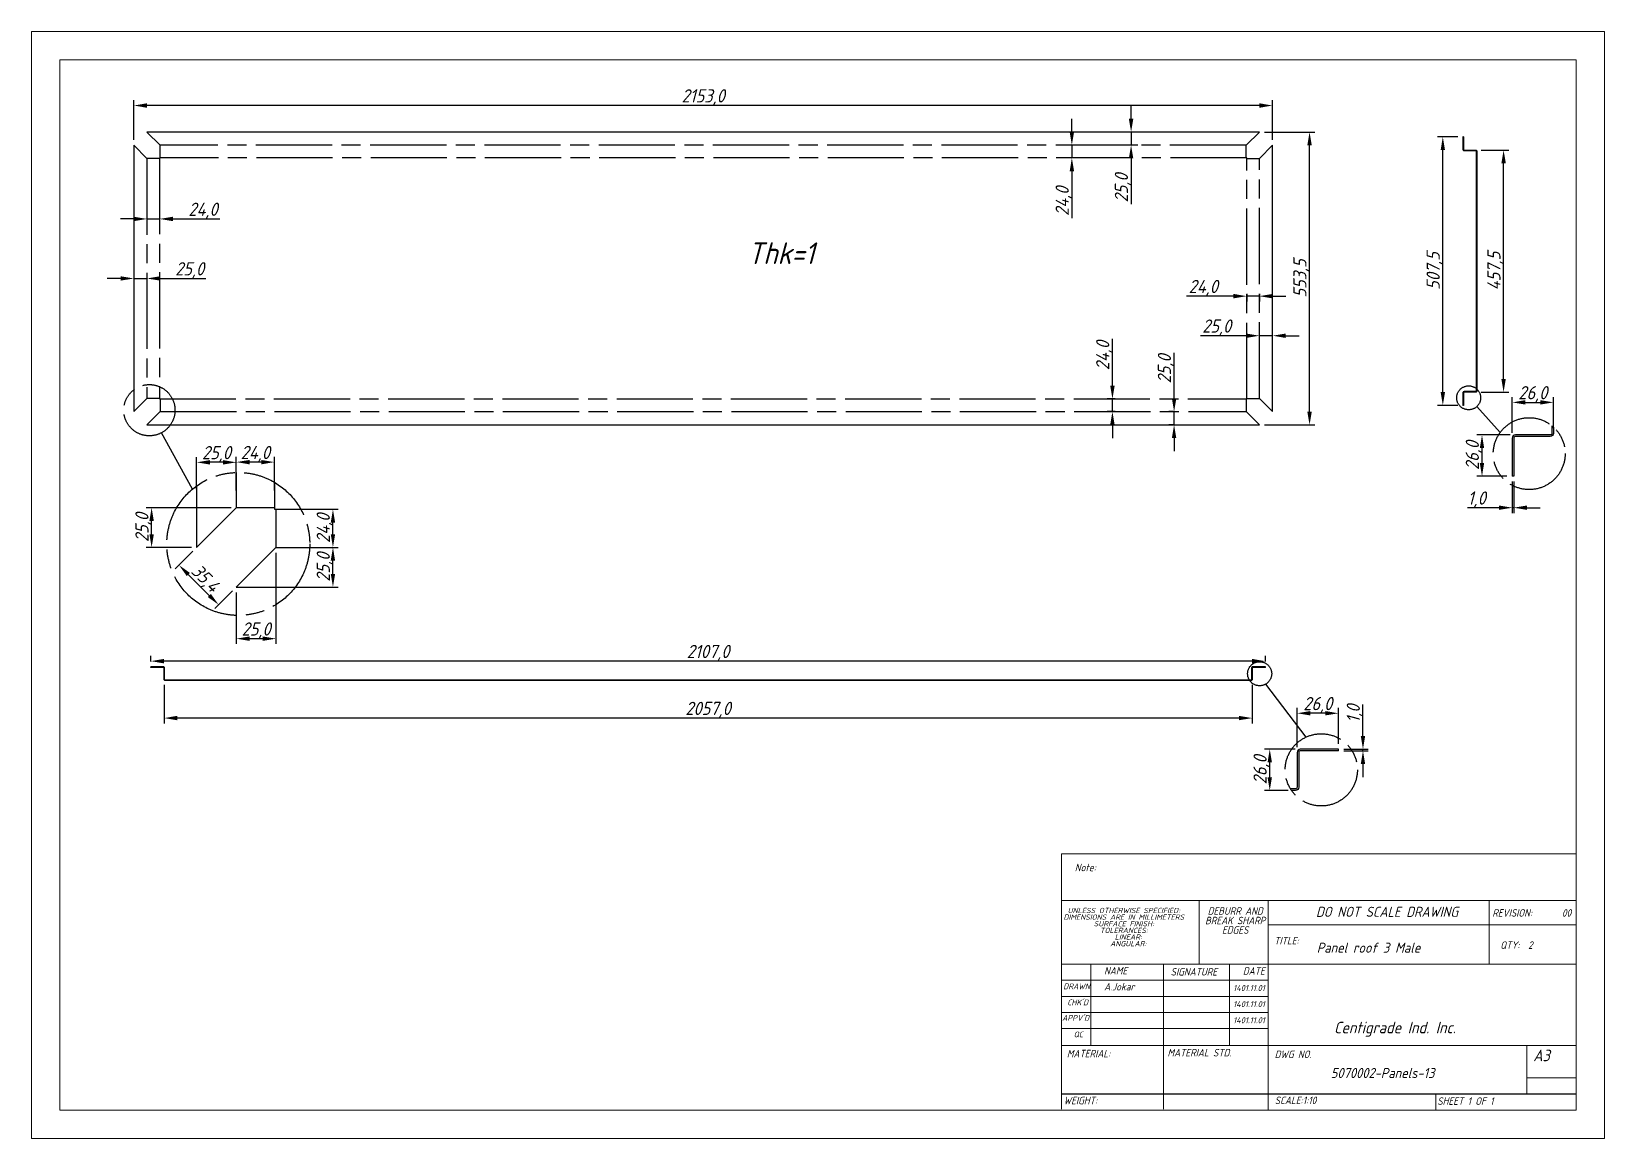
# Model space of a CAD drawing. Header units: inches. Extents: x 18597 to 101525, y -10106 to 51.
# Drawn here: x 57387 to 60361, y -2449 to -357 of the extents above; entities that cross this region are included whole.
import ezdxf

# ---------------------------------------------------------------- set-up
doc = ezdxf.new("R2010")
doc.units = ezdxf.units.IN
doc.header["$LTSCALE"] = 6
doc.header["$MEASUREMENT"] = 0
doc.linetypes.add('ACAD_ISO08W100', pattern=[36, 24, -3, 6, -3])
doc.linetypes.add('SLD-Solid', pattern=[0])
doc.styles.add('GENISO', font='geniso.shx', dxfattribs={"oblique": 15})
doc.dimstyles.new('Scale', dxfattribs={"dimscale": 10, "dimtxt": 2.5, "dimasz": 2.5, "dimexe": 1, "dimexo": 1, "dimgap": 0.1, "dimtad": 1, "dimdec": 1, "dimzin": 0, "dimtxsty": 'GENISO', "dimcen": 2.5, "dimclrd": 1, "dimclre": 1, "dimclrt": 256, "dimadec": 0, "dimazin": 0, "dimtfac": 1, "dimtdec": 1, "dimtmove": 0, "dimatfit": 3, "dimfxl": 1, "dimtzin": 0, "dimlwd": -1, "dimlwe": -1, "dimarcsym": 0})
doc.dimstyles.new('Scale 3', dxfattribs={"dimscale": 10, "dimtxt": 2.5, "dimasz": 2.5, "dimexe": 1, "dimexo": 1, "dimgap": 0.1, "dimtad": 1, "dimdec": 1, "dimlfac": 0.333333, "dimzin": 0, "dimtxsty": 'GENISO', "dimcen": 2.5, "dimclrd": 1, "dimclre": 1, "dimclrt": 256, "dimadec": 0, "dimazin": 0, "dimtfac": 1, "dimtdec": 1, "dimtmove": 0, "dimatfit": 3, "dimfxl": 1, "dimtzin": 0, "dimlwd": -1, "dimlwe": -1, "dimarcsym": 0})

# ---------------------------------------------------------------- blocks, each defined once
blk = doc.blocks.new('*D227')
at = {"color": 1, "transparency": 16777216}
for p, q in [((60182, -1119.3), (60118.9, -1119.3)), ((60128.9, -1172.3), (60128.9, -1144.3)), ((60176, -1197.3), (60118.9, -1197.3))]:
    blk.add_line(p, q, dxfattribs=at)
for points in [[(60124.7, -1144.3), (60133, -1144.3), (60128.9, -1119.3)], [(60124.7, -1172.3), (60133, -1172.3), (60128.9, -1197.3)]]:
    blk.add_solid(points, dxfattribs=at)
at = {"layer": 'Defpoints', "color": 0, "transparency": 16777216}
for p in [(60128.9, -1119.3), (60192, -1119.3), (60186, -1197.3)]:
    blk.add_point(p, dxfattribs=at)
at = {"transparency": 16777216, "insert": (60113.5, -1158.3), "char_height": 25, "attachment_point": 5, "rotation": 90, "style": 'GENISO'}
blk.add_mtext('26,0', dxfattribs=at)
blk = doc.blocks.new('*D228')
at = {"color": 1, "transparency": 16777216}
for p, q in [((60186, -1115.3), (60186, -1047.8)), ((60211, -1057.8), (60239, -1057.8)), ((60264, -1106.3), (60264, -1047.8))]:
    blk.add_line(p, q, dxfattribs=at)
for points in [[(60211, -1053.6), (60211, -1061.9), (60186, -1057.8)], [(60239, -1053.6), (60239, -1061.9), (60264, -1057.8)]]:
    blk.add_solid(points, dxfattribs=at)
at = {"layer": 'Defpoints', "color": 0, "transparency": 16777216}
for p in [(60264, -1057.8), (60186, -1125.3), (60264, -1116.3)]:
    blk.add_point(p, dxfattribs=at)
at = {"transparency": 16777216, "insert": (60225, -1042.4), "char_height": 25, "attachment_point": 5, "style": 'GENISO'}
blk.add_mtext('26,0', dxfattribs=at)
blk = doc.blocks.new('*D229')
at = {"color": 1, "transparency": 16777216}
for p, q in [((60186, -1207.3), (60186, -1266.9)), ((60189, -1207.3), (60189, -1266.9)), ((60161, -1256.9), (60101.7, -1256.9)), ((60189, -1256.9), (60186, -1256.9)), ((60214, -1256.9), (60239, -1256.9))]:
    blk.add_line(p, q, dxfattribs=at)
for points in [[(60161, -1252.7), (60161, -1261), (60186, -1256.9)], [(60214, -1252.7), (60214, -1261), (60189, -1256.9)]]:
    blk.add_solid(points, dxfattribs=at)
at = {"layer": 'Defpoints', "color": 0, "transparency": 16777216}
for p in [(60186, -1197.3), (60189, -1197.3), (60186, -1256.9)]:
    blk.add_point(p, dxfattribs=at)
at = {"transparency": 16777216, "insert": (60118.9, -1241.5), "char_height": 25, "attachment_point": 5, "style": 'GENISO'}
blk.add_mtext('1,0', dxfattribs=at)
blk = doc.blocks.new('*D230')
at = {"color": 1, "transparency": 16777216}
for p, q in [((59779.4, -1709.4), (59779.4, -1635.4)), ((59857.4, -1703.4), (59857.4, -1635.4)), ((59832.4, -1645.4), (59804.4, -1645.4))]:
    blk.add_line(p, q, dxfattribs=at)
for points in [[(59804.4, -1641.2), (59804.4, -1649.5), (59779.4, -1645.4)], [(59832.4, -1641.2), (59832.4, -1649.5), (59857.4, -1645.4)]]:
    blk.add_solid(points, dxfattribs=at)
at = {"layer": 'Defpoints', "color": 0, "transparency": 16777216}
for p in [(59779.4, -1645.4), (59779.4, -1719.4), (59857.4, -1713.4)]:
    blk.add_point(p, dxfattribs=at)
at = {"transparency": 16777216, "insert": (59818.4, -1630), "char_height": 25, "attachment_point": 5, "style": 'GENISO'}
blk.add_mtext('26,0', dxfattribs=at)
blk = doc.blocks.new('*D231')
at = {"color": 1, "transparency": 16777216}
for p, q in [((59775.4, -1713.4), (59717.6, -1713.4)), ((59727.6, -1766.4), (59727.6, -1738.4)), ((59762.7, -1791.4), (59717.6, -1791.4))]:
    blk.add_line(p, q, dxfattribs=at)
for points in [[(59723.5, -1738.4), (59731.8, -1738.4), (59727.6, -1713.4)], [(59723.5, -1766.4), (59731.8, -1766.4), (59727.6, -1791.4)]]:
    blk.add_solid(points, dxfattribs=at)
at = {"layer": 'Defpoints', "color": 0, "transparency": 16777216}
for p in [(59727.6, -1713.4), (59785.4, -1713.4), (59772.7, -1791.4)]:
    blk.add_point(p, dxfattribs=at)
at = {"transparency": 16777216, "insert": (59712.3, -1752.4), "char_height": 25, "attachment_point": 5, "rotation": 90, "style": 'GENISO'}
blk.add_mtext('26,0', dxfattribs=at)
blk = doc.blocks.new('*D232')
at = {"color": 1, "transparency": 16777216}
for p, q in [((59903.9, -1688.4), (59903.9, -1629.1)), ((59867.4, -1713.4), (59913.9, -1713.4)), ((59867.4, -1716.4), (59913.9, -1716.4)), ((59903.9, -1716.4), (59903.9, -1713.4)), ((59903.9, -1741.4), (59903.9, -1766.4))]:
    blk.add_line(p, q, dxfattribs=at)
for points in [[(59899.7, -1688.4), (59908, -1688.4), (59903.9, -1713.4)], [(59899.7, -1741.4), (59908, -1741.4), (59903.9, -1716.4)]]:
    blk.add_solid(points, dxfattribs=at)
at = {"layer": 'Defpoints', "color": 0, "transparency": 16777216}
for p in [(59857.4, -1713.4), (59857.4, -1716.4), (59903.9, -1713.4)]:
    blk.add_point(p, dxfattribs=at)
at = {"transparency": 16777216, "insert": (59888.5, -1646.2), "char_height": 25, "attachment_point": 5, "rotation": 90, "style": 'GENISO'}
blk.add_mtext('1,0', dxfattribs=at)
blk = doc.blocks.new('*D233')
at = {"color": 1, "transparency": 16777216}
for p, q in [((57637.3, -1591.6), (57637.3, -1664.5)), ((59694.3, -1591.6), (59694.3, -1664.5)), ((59669.3, -1654.5), (57662.3, -1654.5))]:
    blk.add_line(p, q, dxfattribs=at)
for points in [[(57662.3, -1650.3), (57662.3, -1658.6), (57637.3, -1654.5)], [(59669.3, -1650.3), (59669.3, -1658.6), (59694.3, -1654.5)]]:
    blk.add_solid(points, dxfattribs=at)
at = {"layer": 'Defpoints', "color": 0, "transparency": 16777216}
for p in [(57637.3, -1581.6), (59694.3, -1581.6), (57637.3, -1654.5)]:
    blk.add_point(p, dxfattribs=at)
at = {"transparency": 16777216, "insert": (58665.8, -1639.1), "char_height": 25, "attachment_point": 5, "style": 'GENISO'}
blk.add_mtext('2057,0', dxfattribs=at)
blk = doc.blocks.new('*D234')
at = {"color": 1, "transparency": 16777216}
for p, q in [((60127, -580.9), (60179.7, -580.9)), ((60169.7, -1013.4), (60169.7, -605.9)), ((60127, -1038.4), (60179.7, -1038.4))]:
    blk.add_line(p, q, dxfattribs=at)
for points in [[(60165.5, -605.9), (60173.9, -605.9), (60169.7, -580.9)], [(60165.5, -1013.4), (60173.9, -1013.4), (60169.7, -1038.4)]]:
    blk.add_solid(points, dxfattribs=at)
at = {"layer": 'Defpoints', "color": 0, "transparency": 16777216}
for p in [(60117, -580.9), (60169.7, -580.9), (60117, -1038.4)]:
    blk.add_point(p, dxfattribs=at)
at = {"transparency": 16777216, "insert": (60154.3, -809.6), "char_height": 25, "attachment_point": 5, "rotation": 90, "style": 'GENISO'}
blk.add_mtext('457,5', dxfattribs=at)
blk = doc.blocks.new('*D235')
at = {"color": 1, "transparency": 16777216}
for p, q in [((60083, -555.9), (60044.8, -555.9)), ((60054.8, -1038.4), (60054.8, -580.9)), ((60083, -1063.4), (60044.8, -1063.4))]:
    blk.add_line(p, q, dxfattribs=at)
for points in [[(60050.7, -580.9), (60059, -580.9), (60054.8, -555.9)], [(60050.7, -1038.4), (60059, -1038.4), (60054.8, -1063.4)]]:
    blk.add_solid(points, dxfattribs=at)
at = {"layer": 'Defpoints', "color": 0, "transparency": 16777216}
for p in [(60054.8, -555.9), (60093, -555.9), (60093, -1063.4)]:
    blk.add_point(p, dxfattribs=at)
at = {"transparency": 16777216, "insert": (60039.5, -809.6), "char_height": 25, "attachment_point": 5, "rotation": 90, "style": 'GENISO'}
blk.add_mtext('507,5', dxfattribs=at)
blk = doc.blocks.new('*D236')
at = {"color": 1, "transparency": 16777216}
for p, q in [((57612.3, -1547.6), (57612.3, -1536.9)), ((59719.3, -1547.6), (59719.3, -1536.9)), ((59694.3, -1546.9), (57637.3, -1546.9))]:
    blk.add_line(p, q, dxfattribs=at)
for points in [[(57637.3, -1542.7), (57637.3, -1551.1), (57612.3, -1546.9)], [(59694.3, -1542.7), (59694.3, -1551.1), (59719.3, -1546.9)]]:
    blk.add_solid(points, dxfattribs=at)
at = {"layer": 'Defpoints', "color": 0, "transparency": 16777216}
for p in [(57612.3, -1546.9), (57612.3, -1557.6), (59719.3, -1557.6)]:
    blk.add_point(p, dxfattribs=at)
at = {"transparency": 16777216, "insert": (58665.8, -1531.5), "char_height": 25, "attachment_point": 5, "style": 'GENISO'}
blk.add_mtext('2107,0', dxfattribs=at)
blk = doc.blocks.new('*D242')
at = {"color": 1, "transparency": 16777216}
for p, q in [((57890.7, -1331.9), (57966.6, -1331.9)), ((57956.6, -1381.9), (57956.6, -1356.9)), ((57886.2, -1406.9), (57966.6, -1406.9))]:
    blk.add_line(p, q, dxfattribs=at)
for points in [[(57952.4, -1356.9), (57960.7, -1356.9), (57956.6, -1331.9)], [(57952.4, -1381.9), (57960.7, -1381.9), (57956.6, -1406.9)]]:
    blk.add_solid(points, dxfattribs=at)
at = {"layer": 'Defpoints', "color": 0, "transparency": 16777216}
for p in [(57880.7, -1331.9), (57956.6, -1331.9), (57876.2, -1406.9)]:
    blk.add_point(p, dxfattribs=at)
at = {"transparency": 16777216, "insert": (57941.2, -1369.4), "char_height": 25, "attachment_point": 5, "rotation": 90, "style": 'GENISO'}
blk.add_mtext('25,0', dxfattribs=at)
blk = doc.blocks.new('*D243')
at = {"color": 1, "transparency": 16777216}
for p, q in [((57698.9, -1222.1), (57698.9, -1161.1)), ((57748.9, -1171.1), (57723.9, -1171.1)), ((57773.9, -1180.4), (57773.9, -1161.1))]:
    blk.add_line(p, q, dxfattribs=at)
for points in [[(57723.9, -1166.9), (57723.9, -1175.3), (57698.9, -1171.1)], [(57748.9, -1166.9), (57748.9, -1175.3), (57773.9, -1171.1)]]:
    blk.add_solid(points, dxfattribs=at)
at = {"layer": 'Defpoints', "color": 0, "transparency": 16777216}
for p in [(57698.9, -1171.1), (57773.9, -1190.4), (57698.9, -1232.1)]:
    blk.add_point(p, dxfattribs=at)
at = {"transparency": 16777216, "insert": (57736.4, -1155.7), "char_height": 25, "attachment_point": 5, "style": 'GENISO'}
blk.add_mtext('25,0', dxfattribs=at)
blk = doc.blocks.new('*D244')
at = {"color": 1, "transparency": 16777216}
for p, q in [((57773.9, -1224.4), (57773.9, -1160.7)), ((57820.9, -1170.7), (57798.9, -1170.7)), ((57845.9, -1224.4), (57845.9, -1160.7))]:
    blk.add_line(p, q, dxfattribs=at)
for points in [[(57798.9, -1166.6), (57798.9, -1174.9), (57773.9, -1170.7)], [(57820.9, -1166.6), (57820.9, -1174.9), (57845.9, -1170.7)]]:
    blk.add_solid(points, dxfattribs=at)
at = {"layer": 'Defpoints', "color": 0, "transparency": 16777216}
for p in [(57773.9, -1170.7), (57773.9, -1234.4), (57845.9, -1234.4)]:
    blk.add_point(p, dxfattribs=at)
at = {"transparency": 16777216, "insert": (57809.9, -1155.4), "char_height": 25, "attachment_point": 5, "style": 'GENISO'}
blk.add_mtext('24,0', dxfattribs=at)
blk = doc.blocks.new('*D245')
at = {"color": 1, "transparency": 16777216}
for p, q in [((57878.1, -1259.9), (57966.6, -1259.9)), ((57956.6, -1306.9), (57956.6, -1284.9)), ((57878.1, -1331.9), (57966.6, -1331.9))]:
    blk.add_line(p, q, dxfattribs=at)
for points in [[(57952.4, -1284.9), (57960.7, -1284.9), (57956.6, -1259.9)], [(57952.4, -1306.9), (57960.7, -1306.9), (57956.6, -1331.9)]]:
    blk.add_solid(points, dxfattribs=at)
at = {"layer": 'Defpoints', "color": 0, "transparency": 16777216}
for p in [(57868.1, -1259.9), (57956.6, -1259.9), (57868.1, -1331.9)]:
    blk.add_point(p, dxfattribs=at)
at = {"transparency": 16777216, "insert": (57941.2, -1295.9), "char_height": 25, "attachment_point": 5, "rotation": 90, "style": 'GENISO'}
blk.add_mtext('24,0', dxfattribs=at)
blk = doc.blocks.new('*D246')
at = {"color": 1, "transparency": 16777216}
for p, q in [((57691.8, -1339), (57658.4, -1372.4)), ((57722.8, -1422.7), (57683.1, -1383)), ((57766.8, -1414), (57733.4, -1447.4))]:
    blk.add_line(p, q, dxfattribs=at)
for points in [[(57686.1, -1380.1), (57680.2, -1386), (57665.5, -1365.3)], [(57725.7, -1419.7), (57719.8, -1425.6), (57740.5, -1440.3)]]:
    blk.add_solid(points, dxfattribs=at)
at = {"layer": 'Defpoints', "color": 0, "transparency": 16777216}
for p in [(57698.9, -1331.9), (57665.5, -1365.3), (57773.9, -1406.9)]:
    blk.add_point(p, dxfattribs=at)
at = {"transparency": 16777216, "insert": (57713.8, -1392), "char_height": 25, "attachment_point": 5, "rotation": 315, "style": 'GENISO'}
blk.add_mtext('35,4', dxfattribs=at)
blk = doc.blocks.new('*D247')
at = {"color": 1, "transparency": 16777216}
for p, q in [((57763.9, -1256.9), (57603.8, -1256.9)), ((57613.8, -1306.9), (57613.8, -1281.9)), ((57688.9, -1331.9), (57603.8, -1331.9))]:
    blk.add_line(p, q, dxfattribs=at)
for points in [[(57609.6, -1281.9), (57618, -1281.9), (57613.8, -1256.9)], [(57609.6, -1306.9), (57618, -1306.9), (57613.8, -1331.9)]]:
    blk.add_solid(points, dxfattribs=at)
at = {"layer": 'Defpoints', "color": 0, "transparency": 16777216}
for p in [(57613.8, -1256.9), (57773.9, -1256.9), (57698.9, -1331.9)]:
    blk.add_point(p, dxfattribs=at)
at = {"transparency": 16777216, "insert": (57598.4, -1294.4), "char_height": 25, "attachment_point": 5, "rotation": 90, "style": 'GENISO'}
blk.add_mtext('25,0', dxfattribs=at)
blk = doc.blocks.new('*D248')
at = {"color": 1, "transparency": 16777216}
for p, q in [((57848.9, -1341.9), (57848.9, -1514.4)), ((57773.9, -1416.9), (57773.9, -1514.4)), ((57823.9, -1504.4), (57798.9, -1504.4))]:
    blk.add_line(p, q, dxfattribs=at)
for points in [[(57798.9, -1500.2), (57798.9, -1508.6), (57773.9, -1504.4)], [(57823.9, -1500.2), (57823.9, -1508.6), (57848.9, -1504.4)]]:
    blk.add_solid(points, dxfattribs=at)
at = {"layer": 'Defpoints', "color": 0, "transparency": 16777216}
for p in [(57848.9, -1331.9), (57773.9, -1406.9), (57773.9, -1504.4)]:
    blk.add_point(p, dxfattribs=at)
at = {"transparency": 16777216, "insert": (57811.4, -1489), "char_height": 25, "attachment_point": 5, "style": 'GENISO'}
blk.add_mtext('25,0', dxfattribs=at)
blk = doc.blocks.new('*D249')
at = {"color": 1, "transparency": 16777216}
for p, q in [((57580, -561.8), (57580, -486.7)), ((59708, -496.7), (57605, -496.7)), ((59733, -561.8), (59733, -486.7))]:
    blk.add_line(p, q, dxfattribs=at)
for points in [[(57605, -492.5), (57605, -500.9), (57580, -496.7)], [(59708, -492.5), (59708, -500.9), (59733, -496.7)]]:
    blk.add_solid(points, dxfattribs=at)
at = {"layer": 'Defpoints', "color": 0, "transparency": 16777216}
for p in [(57580, -496.7), (57580, -571.8), (59733, -571.8)]:
    blk.add_point(p, dxfattribs=at)
at = {"transparency": 16777216, "insert": (58656.5, -481.3), "char_height": 25, "attachment_point": 5, "style": 'GENISO'}
blk.add_mtext('2153,0', dxfattribs=at)
blk = doc.blocks.new('*D250')
at = {"color": 1, "transparency": 16777216}
for p, q in [((59718, -546.8), (59812.9, -546.8)), ((59802.9, -1075.3), (59802.9, -571.8)), ((59718, -1100.3), (59812.9, -1100.3))]:
    blk.add_line(p, q, dxfattribs=at)
for points in [[(59798.7, -571.8), (59807.1, -571.8), (59802.9, -546.8)], [(59798.7, -1075.3), (59807.1, -1075.3), (59802.9, -1100.3)]]:
    blk.add_solid(points, dxfattribs=at)
at = {"layer": 'Defpoints', "color": 0, "transparency": 16777216}
for p in [(59708, -546.8), (59802.9, -546.8), (59708, -1100.3)]:
    blk.add_point(p, dxfattribs=at)
at = {"transparency": 16777216, "insert": (59787.5, -823.6), "char_height": 25, "attachment_point": 5, "rotation": 90, "style": 'GENISO'}
blk.add_mtext('553,5', dxfattribs=at)
blk = doc.blocks.new('*D251')
at = {"color": 1, "transparency": 16777216}
for p, q in [((59546.8, -1050.3), (59546.8, -963.9)), ((59546.9, -1075.3), (59536.8, -1075.3)), ((59546.9, -1100.3), (59536.8, -1100.3)), ((59546.8, -1100.3), (59546.8, -1075.3)), ((59546.8, -1125.3), (59546.8, -1150.3))]:
    blk.add_line(p, q, dxfattribs=at)
for points in [[(59542.6, -1050.3), (59551, -1050.3), (59546.8, -1075.3)], [(59542.6, -1125.3), (59551, -1125.3), (59546.8, -1100.3)]]:
    blk.add_solid(points, dxfattribs=at)
at = {"layer": 'Defpoints', "color": 0, "transparency": 16777216}
for p in [(59546.8, -1075.3), (59556.9, -1075.3), (59556.9, -1100.3)]:
    blk.add_point(p, dxfattribs=at)
at = {"transparency": 16777216, "insert": (59531.4, -994.6), "char_height": 25, "attachment_point": 5, "rotation": 90, "style": 'GENISO'}
blk.add_mtext('25,0', dxfattribs=at)
blk = doc.blocks.new('*D252')
at = {"color": 1, "transparency": 16777216}
for p, q in [((59430.2, -1026.3), (59430.2, -937.4)), ((59435.7, -1051.3), (59420.2, -1051.3)), ((59430.2, -1075.3), (59430.2, -1051.3)), ((59435.7, -1075.3), (59420.2, -1075.3)), ((59430.2, -1100.3), (59430.2, -1125.3))]:
    blk.add_line(p, q, dxfattribs=at)
for points in [[(59426, -1026.3), (59434.4, -1026.3), (59430.2, -1051.3)], [(59426, -1100.3), (59434.4, -1100.3), (59430.2, -1075.3)]]:
    blk.add_solid(points, dxfattribs=at)
at = {"layer": 'Defpoints', "color": 0, "transparency": 16777216}
for p in [(59430.2, -1051.3), (59445.7, -1051.3), (59445.7, -1075.3)]:
    blk.add_point(p, dxfattribs=at)
at = {"transparency": 16777216, "insert": (59414.8, -969.4), "char_height": 25, "attachment_point": 5, "rotation": 90, "style": 'GENISO'}
blk.add_mtext('24,0', dxfattribs=at)
blk = doc.blocks.new('*D253')
at = {"color": 1, "transparency": 16777216}
for p, q in [((59659, -857), (59570, -857)), ((59684, -852.7), (59684, -867)), ((59708, -857), (59684, -857)), ((59708, -852.7), (59708, -867)), ((59733, -857), (59758, -857))]:
    blk.add_line(p, q, dxfattribs=at)
for points in [[(59659, -852.8), (59659, -861.2), (59684, -857)], [(59733, -852.8), (59733, -861.2), (59708, -857)]]:
    blk.add_solid(points, dxfattribs=at)
at = {"layer": 'Defpoints', "color": 0, "transparency": 16777216}
for p in [(59684, -842.7), (59684, -857), (59708, -842.7)]:
    blk.add_point(p, dxfattribs=at)
at = {"transparency": 16777216, "insert": (59602, -841.6), "char_height": 25, "attachment_point": 5, "style": 'GENISO'}
blk.add_mtext('24,0', dxfattribs=at)
blk = doc.blocks.new('*D237')
at = {"color": 1, "transparency": 16777216}
for p, q in [((59708, -942.7), (59708, -921.8)), ((59733, -954.3), (59733, -921.8)), ((59683, -931.8), (59596.5, -931.8)), ((59733, -931.8), (59708, -931.8)), ((59758, -931.8), (59783, -931.8))]:
    blk.add_line(p, q, dxfattribs=at)
for points in [[(59683, -927.6), (59683, -936), (59708, -931.8)], [(59758, -927.6), (59758, -936), (59733, -931.8)]]:
    blk.add_solid(points, dxfattribs=at)
at = {"layer": 'Defpoints', "color": 0, "transparency": 16777216}
for p in [(59708, -931.8), (59708, -952.7), (59733, -964.3)]:
    blk.add_point(p, dxfattribs=at)
at = {"transparency": 16777216, "insert": (59627.3, -916.4), "char_height": 25, "attachment_point": 5, "style": 'GENISO'}
blk.add_mtext('25,0', dxfattribs=at)
blk = doc.blocks.new('*D238')
at = {"color": 1, "transparency": 16777216}
for p, q in [((59465.5, -521.8), (59465.5, -496.8)), ((59478.5, -546.8), (59455.5, -546.8)), ((59465.5, -546.8), (59465.5, -571.8)), ((59478.5, -571.8), (59455.5, -571.8)), ((59465.5, -596.8), (59465.5, -683.3))]:
    blk.add_line(p, q, dxfattribs=at)
for points in [[(59461.3, -521.8), (59469.7, -521.8), (59465.5, -546.8)], [(59461.3, -596.8), (59469.7, -596.8), (59465.5, -571.8)]]:
    blk.add_solid(points, dxfattribs=at)
at = {"layer": 'Defpoints', "color": 0, "transparency": 16777216}
for p in [(59488.5, -546.8), (59465.5, -571.8), (59488.5, -571.8)]:
    blk.add_point(p, dxfattribs=at)
at = {"transparency": 16777216, "insert": (59450.1, -652.6), "char_height": 25, "attachment_point": 5, "rotation": 90, "style": 'GENISO'}
blk.add_mtext('25,0', dxfattribs=at)
blk = doc.blocks.new('*D239')
at = {"color": 1, "transparency": 16777216}
for p, q in [((59353.5, -546.8), (59353.5, -521.8)), ((59345.1, -571.8), (59343.5, -571.8)), ((59353.5, -571.8), (59353.5, -595.8)), ((59345.1, -595.8), (59343.5, -595.8)), ((59353.5, -620.8), (59353.5, -709.8))]:
    blk.add_line(p, q, dxfattribs=at)
for points in [[(59349.4, -546.8), (59357.7, -546.8), (59353.5, -571.8)], [(59349.4, -620.8), (59357.7, -620.8), (59353.5, -595.8)]]:
    blk.add_solid(points, dxfattribs=at)
at = {"layer": 'Defpoints', "color": 0, "transparency": 16777216}
for p in [(59355.1, -571.8), (59353.5, -595.8), (59355.1, -595.8)]:
    blk.add_point(p, dxfattribs=at)
at = {"transparency": 16777216, "insert": (59338.2, -677.8), "char_height": 25, "attachment_point": 5, "rotation": 90, "style": 'GENISO'}
blk.add_mtext('24,0', dxfattribs=at)
blk = doc.blocks.new('*D240')
at = {"color": 1, "transparency": 16777216}
for p, q in [((57580, -711.1), (57555, -711.1)), ((57605, -711.1), (57629, -711.1)), ((57654, -711.1), (57743, -711.1))]:
    blk.add_line(p, q, dxfattribs=at)
for points in [[(57580, -706.9), (57580, -715.2), (57605, -711.1)], [(57654, -706.9), (57654, -715.2), (57629, -711.1)]]:
    blk.add_solid(points, dxfattribs=at)
at = {"layer": 'Defpoints', "color": 0, "transparency": 16777216}
for p in [(57605, -711.1), (57629, -711.1), (57629, -711.1)]:
    blk.add_point(p, dxfattribs=at)
at = {"transparency": 16777216, "insert": (57711, -695.7), "char_height": 25, "attachment_point": 5, "style": 'GENISO'}
blk.add_mtext('24,0', dxfattribs=at)
blk = doc.blocks.new('*D241')
at = {"color": 1, "transparency": 16777216}
for p, q in [((57555, -823.6), (57530, -823.6)), ((57580, -823.6), (57605, -823.6)), ((57630, -823.6), (57716.5, -823.6))]:
    blk.add_line(p, q, dxfattribs=at)
for points in [[(57555, -819.4), (57555, -827.7), (57580, -823.6)], [(57630, -819.4), (57630, -827.7), (57605, -823.6)]]:
    blk.add_solid(points, dxfattribs=at)
at = {"layer": 'Defpoints', "color": 0, "transparency": 16777216}
for p in [(57580, -823.6), (57605, -823.6), (57605, -823.6)]:
    blk.add_point(p, dxfattribs=at)
at = {"transparency": 16777216, "insert": (57685.7, -808.2), "char_height": 25, "attachment_point": 5, "style": 'GENISO'}
blk.add_mtext('25,0', dxfattribs=at)

msp = doc.modelspace()

# ---------------------------------------------------------------- linework, layer by layer
for p, q in [((57629.99, -571.83), (57604.99, -546.83)), ((59682.99, -571.83), (59707.99, -546.83)), ((60093.96, -555.89), (60092.96, -555.89)), ((57604.99, -596.83), (57579.99, -571.83)), ((57629.99, -595.83), (57629.99, -571.83)), ((59682.99, -595.83), (59682.99, -571.83)), ((59707.99, -596.83), (59732.99, -571.83)), ((57628.99, -596.83), (57604.99, -596.83)), ((59683.99, -596.83), (59707.99, -596.83)), ((57604.99, -1050.33), (57579.99, -1075.33)), ((57628.99, -1050.33), (57604.99, -1050.33)), ((57629.99, -1051.33), (57629.99, -1075.33)), ((59682.99, -1051.33), (59682.99, -1075.33)), ((59683.99, -1050.33), (59707.99, -1050.33)), ((59707.99, -1050.33), (59732.99, -1075.33)), ((60093.96, -1063.39), (60092.96, -1063.39)), ((57629.99, -1075.33), (57604.99, -1100.33)), ((59682.99, -1075.33), (59707.99, -1100.33)), ((60189, -1197.35), (60186, -1197.35)), ((57773.87, -1256.93), (57698.87, -1331.93)), ((57845.87, -1256.93), (57773.87, -1256.93)), ((57848.87, -1259.93), (57848.87, -1331.93)), ((57848.87, -1331.93), (57773.87, -1406.93)), ((57612.29, -1558.63), (57612.29, -1557.63)), ((59719.29, -1558.63), (59719.29, -1557.63)), ((59857.35, -1716.39), (59857.35, -1713.39)), ((59333.65, -2365), (60306.8, -2365))]:
    msp.add_line(p, q)
at = {"linetype": 'ACAD_ISO08W100'}
for p, q in [((60163.42, -1114.41), (60118.97, -1065.87)), ((57691.1, -1221.69), (57632.79, -1115.06)), ((59796.59, -1690.32), (59720.1, -1590.22))]:
    msp.add_line(p, q, dxfattribs=at)
at = {"color": 7, "linetype": 'SLD-Solid', "lineweight": 0}
for p, q in [((59333.65, -1911.05), (60306.8, -1911.05)), ((59333.65, -1911.05), (59333.65, -1999.53)), ((59333.65, -1999.53), (60306.8, -1999.53)), ((59333.65, -1999.53), (59333.65, -2393.66)), ((59594.49, -1999.53), (59594.49, -2119.56)), ((59724.92, -1999.53), (59724.92, -2395.45)), ((60142.62, -2119.56), (60142.62, -1999.53)), ((60306.8, -2045.21), (59724.92, -2045.21)), ((60306.8, -2119.56), (59333.65, -2119.56)), ((59389.55, -2119.56), (59389.55, -2273.63)), ((59527.07, -2119.56), (59527.07, -2393.66)), ((59651.82, -2119.56), (59651.82, -2273.63)), ((59724.92, -2393.66), (59724.92, -2119.56)), ((59724.92, -2150.02), (59333.65, -2150.02)), ((59724.92, -2180.47), (59333.65, -2180.47)), ((59724.92, -2210.93), (59333.65, -2210.93)), ((59724.92, -2241.38), (59333.65, -2241.38)), ((59408.18, -2273.63), (59333.65, -2273.63)), ((59408.18, -2273.63), (60306.8, -2273.63)), ((60213.64, -2365), (60213.64, -2273.63)), ((60306.8, -2334.54), (60213.64, -2334.54)), ((60041.65, -2395.45), (60041.65, -2365))]:
    msp.add_line(p, q, dxfattribs=at)
for points in [[(57386.64, -356.72), (60360.54, -356.72), (60360.54, -2449.2), (57386.64, -2449.2)], [(57440.39, -410.46), (60306.8, -410.46), (60306.8, -2395.45), (57440.39, -2395.45)]]:
    msp.add_lwpolyline(points, close=True, dxfattribs=at)
for points in [[(59707.99, -546.83), (57604.99, -546.83)], [(57579.99, -571.83), (57579.99, -1075.33)], [(59732.99, -1075.33), (59732.99, -571.83)], [(57604.99, -1100.33), (59707.99, -1100.33)], [(57698.87, -1215.67), (57698.87, -1331.93)], [(57773.87, -1406.93), (57885.35, -1406.93)]]:
    msp.add_lwpolyline(points)
for points in [[(60092.96, -555.89), (60092.96, -579.89, 0.4142136), (60094.96, -581.89), (60116.96, -581.89, -0.4142136), (60117.96, -582.89), (60117.96, -1036.39, -0.4142136), (60116.96, -1037.39), (60094.96, -1037.39, 0.4142136), (60092.96, -1039.39), (60092.96, -1063.39)], [(60093.96, -555.89), (60093.96, -579.89, 0.4142136), (60094.96, -580.89), (60116.96, -580.89, -0.4142136), (60118.96, -582.89), (60118.96, -1036.39, -0.4142136), (60116.96, -1038.39), (60094.96, -1038.39, 0.4142136), (60093.96, -1039.39), (60093.96, -1063.39)], [(60261, -1101.96), (60261, -1116.35, -0.4142136), (60258, -1119.35), (60192, -1119.35, 0.4142136), (60186, -1125.35), (60186, -1197.35)], [(60264, -1104.55), (60264, -1116.35, -0.4142136), (60258, -1122.35), (60192, -1122.35, 0.4142136), (60189, -1125.35), (60189, -1197.35)], [(59719.29, -1557.63), (59695.29, -1557.63, 0.4142136), (59693.29, -1559.63), (59693.29, -1581.63, -0.4142136), (59692.29, -1582.63), (57639.29, -1582.63, -0.4142136), (57638.29, -1581.63), (57638.29, -1559.63, 0.4142136), (57636.29, -1557.63), (57612.29, -1557.63)], [(59719.29, -1558.63), (59695.29, -1558.63, 0.4142136), (59694.29, -1559.63), (59694.29, -1581.63, -0.4142136), (59692.29, -1583.63), (57639.29, -1583.63, -0.4142136), (57637.29, -1581.63), (57637.29, -1559.63, 0.4142136), (57636.29, -1558.63), (57612.29, -1558.63)], [(59857.35, -1713.39), (59785.35, -1713.39, 0.4142136), (59779.35, -1719.39), (59779.35, -1785.39, -0.4142136), (59776.35, -1788.39), (59767.01, -1788.39)], [(59857.35, -1716.39), (59785.35, -1716.39, 0.4142136), (59782.35, -1719.39), (59782.35, -1785.39, -0.4142136), (59776.35, -1791.39), (59768.98, -1791.39)]]:
    msp.add_lwpolyline(points, format="xyb")
at = {"linetype": 'ACAD_ISO08W100'}
for points in [[(59682.99, -571.83), (57629.99, -571.83)], [(57604.99, -596.83), (57604.99, -1050.33)], [(59707.99, -1050.33), (59707.99, -596.83)], [(57629.99, -1075.33), (59682.99, -1075.33)], [(57773.87, -1190.37), (57773.87, -1256.93)], [(57845.87, -1208.82), (57845.87, -1259.93), (57895.8, -1259.93)], [(57848.87, -1331.93), (57912.57, -1331.93)]]:
    msp.add_lwpolyline(points, dxfattribs=at)
msp.add_lwpolyline([(59683.99, -595.83), (57628.99, -595.83), (57628.99, -1051.33), (59683.99, -1051.33)], close=True, dxfattribs=at)
for centre, radius in [((57609.56, -1072.57), 48.42), ((60103.68, -1049.16), 22.65), ((60218.14, -1154.68), 67.94), ((57777.65, -1325.4), 135.08), ((59708.52, -1570.63), 22.76), ((59825.02, -1752.39), 68.28)]:
    msp.add_circle(centre, radius, dxfattribs=at)

# ---------------------------------------------------------------- texts
at = {"style": 'GENISO', "oblique": 15}
msp.add_text('Thk=1', height=40.989, dxfattribs=at).set_placement((58740.83, -796.29))
at = {"attachment_point": 5, "style": 'GENISO'}
for s, insert, char_height in [('Note:', (59378.99, -1936.95), 14.129), ('UNLESS OTHERWISE SPECIFIED:', (59451.81, -2018.12), 9.8901), ('DEBURR AND', (59662.26, -2019.2), 14.129), ('DO NOT SCALE DRAWING', (59949.29, -2020.68), 19.0193), ('REVISION:       00', (60222.92, -2022.7), 14.1286), ('DIMENSIONS ARE IN MILLIMETERS', (59451.81, -2030.67), 9.8901), ('SURFACE FINISH:', (59451.81, -2043.21), 9.8901), ('TOLERANCES:', (59451.81, -2055.75), 9.8901), ('BREAK SHARP', (59662.26, -2037.12), 14.1286), ('EDGES', (59662.26, -2055.03), 14.129), ('ANGULAR:', (59460.27, -2080.83), 9.89), ('LINEAR:', (59460.27, -2068.29), 9.89), ('TITLE:', (59759.22, -2075.27), 14.129), ('Panel roof 3 Male', (59914.44, -2088.52), 19.0193), ('QTY:  2', (60194.09, -2083.6), 14.129), ('NAME', (59436.28, -2132.09), 14.129), ('SIGNATURE', (59584.21, -2134.11), 14.129), ('DATE', (59697.51, -2132.54), 14.129), ('DRAWN', (59362.37, -2161.59), 10.868), ('A.Jokar', (59443.2, -2162.33), 14.129), ('1401.11.01', (59688.38, -2164.72), 11.303), ("CHK'D", (59364.49, -2191.85), 10.868), ('1401.11.01', (59688.38, -2195.18), 11.303), ("APPV'D", (59360.64, -2221.2), 10.868), ('1401.11.01', (59688.38, -2225.64), 11.303), ('Centigrade Ind. Inc.', (59964.16, -2242.68), 21.7364), ('QC', (59365.82, -2252.38), 10.868), ('MATERIAL:', (59385.18, -2288.62), 14.129), ('MATERIAL STD.', (59594.62, -2287.02), 14.1286), ('DWG NO.', (59771.66, -2289.98), 14.129), ('A3', (60241.38, -2292.22), 21.736), ('5070002-Panels-13', (59941, -2325.35), 19.0193), ('WEIGHT:', (59369.64, -2377.35), 14.129), ('SCALE:1:10', (59776.35, -2377.02), 14.129), ('SHEET 1 OF 1', (60097.42, -2378.52), 14.1286)]:
    msp.add_mtext(s, dxfattribs=dict(at, insert=insert, char_height=char_height))

# ---------------------------------------------------------------- dimensions: what is measured, and where the dimension line sits
for base, p1, p2, dimstyle, picture, middle in [((57579.99, -496.69), (59732.99, -571.83), (57579.99, -571.83), 'Scale', '*D249', (58656.49, -481.32)), ((57628.99, -711.07), (57604.99, -711.07), (57628.99, -711.07), 'Scale', '*D240', (57710.98, -695.69)), ((57604.99, -823.58), (57579.99, -823.58), (57604.99, -823.58), 'Scale', '*D241', (57685.73, -808.2)), ((59683.99, -856.99), (59707.99, -842.74), (59683.99, -842.74), 'Scale', '*D253', (59602.01, -841.61)), ((59707.99, -931.81), (59732.99, -964.25), (59707.99, -952.72), 'Scale', '*D237', (59627.26, -916.44)), ((60264, -1057.76), (60186, -1125.35), (60264, -1116.35), 'Scale 3', '*D228', (60225, -1042.38)), ((57698.87, -1171.1), (57773.87, -1190.37), (57698.87, -1232.09), 'Scale 3', '*D243', (57736.37, -1155.73)), ((57773.87, -1170.74), (57845.87, -1234.37), (57773.87, -1234.37), 'Scale 3', '*D244', (57809.87, -1155.36)), ((60186, -1256.86), (60189, -1197.35), (60186, -1197.35), 'Scale 3', '*D229', (60118.86, -1241.48)), ((57773.87, -1504.39), (57848.87, -1331.93), (57773.87, -1406.93), 'Scale 3', '*D248', (57811.37, -1489.01)), ((57612.29, -1546.89), (59719.29, -1557.63), (57612.29, -1557.63), 'Scale', '*D236', (58665.79, -1531.51)), ((57637.29, -1654.48), (59694.29, -1581.63), (57637.29, -1581.63), 'Scale', '*D233', (58665.79, -1639.1)), ((59779.35, -1645.37), (59857.35, -1713.39), (59779.35, -1719.39), 'Scale 3', '*D230', (59818.35, -1630))]:
    dim = msp.add_linear_dim(base=base, p1=p1, p2=p2, dimstyle=dimstyle)
    dim.commit()
    dim.dimension.update_dxf_attribs({"geometry": picture, "text_midpoint": middle})
for base, p1, p2, dimstyle, picture, middle in [((59465.49, -571.83), (59488.5, -546.83), (59488.5, -571.83), 'Scale', '*D238', (59450.11, -652.56)), ((59353.53, -595.83), (59355.07, -571.83), (59355.07, -595.83), 'Scale', '*D239', (59338.16, -677.81)), ((59802.9, -546.83), (59707.99, -1100.33), (59707.99, -546.83), 'Scale', '*D250', (59787.52, -823.58)), ((60054.84, -555.89), (60092.96, -1063.39), (60092.96, -555.89), 'Scale', '*D235', (60039.47, -809.64)), ((60169.71, -580.89), (60116.96, -1038.39), (60116.96, -580.89), 'Scale', '*D234', (60154.34, -809.64)), ((59430.2, -1051.33), (59445.67, -1075.33), (59445.67, -1051.33), 'Scale', '*D252', (59414.82, -969.35)), ((59546.8, -1075.33), (59556.91, -1100.33), (59556.91, -1075.33), 'Scale', '*D251', (59531.42, -994.6)), ((60128.87, -1119.35), (60186, -1197.35), (60192, -1119.35), 'Scale 3', '*D227', (60113.49, -1158.35)), ((57613.81, -1256.93), (57698.87, -1331.93), (57773.87, -1256.93), 'Scale 3', '*D247', (57598.43, -1294.43)), ((57956.56, -1259.93), (57868.12, -1331.93), (57868.12, -1259.93), 'Scale 3', '*D245', (57941.18, -1295.93)), ((57956.56, -1331.93), (57876.21, -1406.93), (57880.72, -1331.93), 'Scale 3', '*D242', (57941.18, -1369.43)), ((59903.86, -1713.39), (59857.35, -1716.39), (59857.35, -1713.39), 'Scale 3', '*D232', (59888.48, -1646.25)), ((59727.63, -1713.39), (59772.67, -1791.39), (59785.35, -1713.39), 'Scale 3', '*D231', (59712.26, -1752.39))]:
    dim = msp.add_linear_dim(base=base, p1=p1, p2=p2, angle=90, dimstyle=dimstyle)
    dim.commit()
    dim.dimension.update_dxf_attribs({"geometry": picture, "text_midpoint": middle})
dim = msp.add_aligned_dim(p1=(57773.87, -1406.93), p2=(57698.87, -1331.93), distance=47.25, dimstyle='Scale 3')
dim.commit()
dim.dimension.update_dxf_attribs({"geometry": '*D246', "text_midpoint": (57713.84, -1391.97)})

doc.saveas('drawing.dxf')
